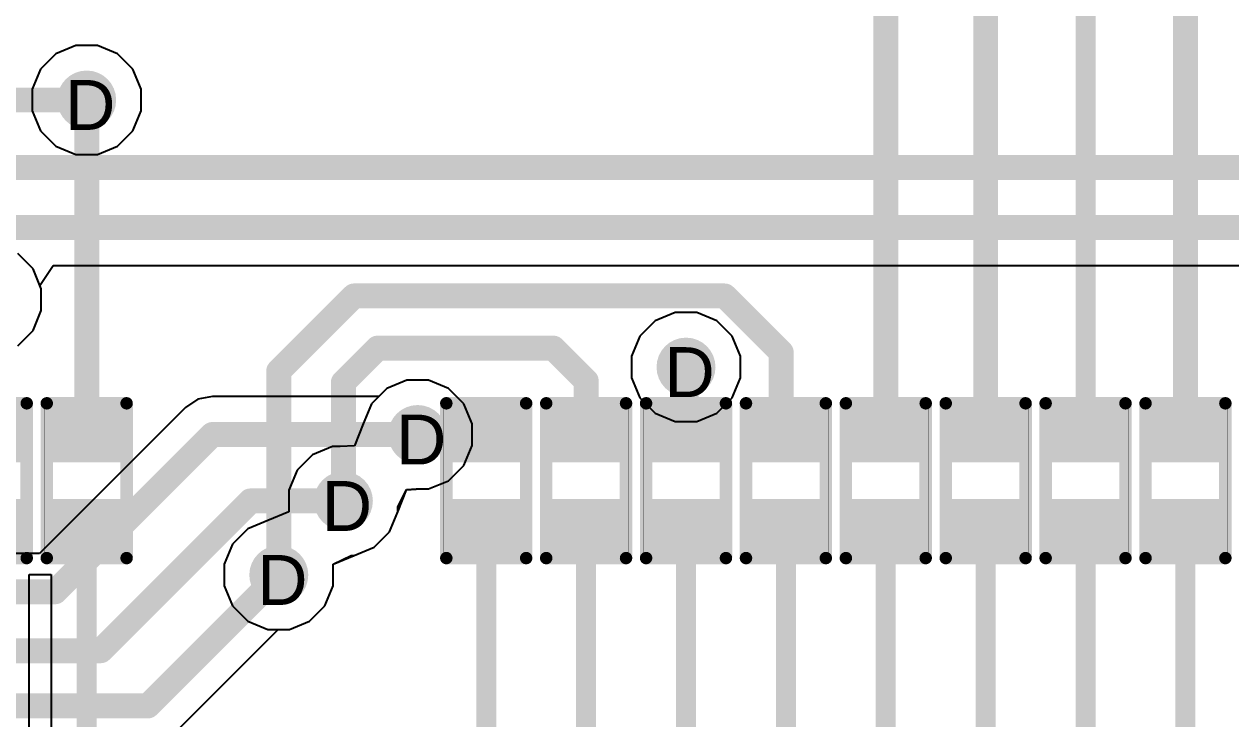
# Model space of a CAD drawing. Header units: inches. Extents: x -11 to 5428, y 0 to 5423.
# Drawn here: x 145.86 to 158.13, y 72.39 to 79.46 of the extents above; entities that cross this region are included whole.
import ezdxf

# ---------------------------------------------------------------- set-up
doc = ezdxf.new("R2010")
doc.units = ezdxf.units.IN
for name, color, linetype in [('Bottom Layer', 5, 'Continuous'), ('Drill Drawing', 1, 'Continuous'), ('GND', 16, 'Continuous'), ('PWR', 76, 'Continuous'), ('Top Layer', 1, 'Continuous'), ('Top Overlay', 2, 'Continuous'), ('Top Paste', 8, 'Continuous'), ('Top Solder', 216, 'Continuous'), ('Via Holes', 16, 'Continuous')]:
    doc.layers.add(name, color=color, linetype=linetype)
doc.styles.add('Arial', font='', dxfattribs={"height": 0.2})
doc.styles.get('Arial').set_extended_font_data('Arial')

# ---------------------------------------------------------------- blocks, each defined once
blk = doc.blocks.new('R___0402_421')
at = {"layer": 'Top Layer'}
for points in [[(-0.699, -0.318), (-0.699, 0.317), (-0.241, 0.317), (-0.241, -0.318)], [(0.241, -0.318), (0.241, 0.317), (0.699, 0.317), (0.699, -0.318)]]:
    blk.add_hatch(color=1, dxfattribs=at).paths.add_polyline_path(points)
at = {"layer": 'Top Paste'}
for points in [[(-0.699, -0.318), (-0.699, 0.317), (-0.241, 0.317), (-0.241, -0.318)], [(0.241, -0.318), (0.241, 0.317), (0.699, 0.317), (0.699, -0.318)]]:
    blk.add_hatch(color=8, dxfattribs=at).paths.add_polyline_path(points)
at = {"layer": 'Top Solder'}
for points in [[(-0.754, -0.373), (-0.754, 0.372), (-0.186, 0.372), (-0.186, -0.373)], [(0.186, -0.373), (0.186, 0.372), (0.754, 0.372), (0.754, -0.373)]]:
    blk.add_hatch(color=216, dxfattribs=at).paths.add_polyline_path(points)
at = {"layer": 'Top Overlay'}
for points in [[(-0.787, -0.406, 0.127, 0.127, 0), (-0.787, 0.406, 0.127, 0.127, 0)], [(0.787, 0.406, 0.127, 0.127, 0), (-0.787, 0.406, 0.127, 0.127, 0)], [(0.787, -0.406, 0.127, 0.127, 0), (0.787, 0.406, 0.127, 0.127, 0)], [(0.787, -0.406, 0.127, 0.127, 0), (-0.787, -0.406, 0.127, 0.127, 0)], [(0.813, -0.432, 0.00323, 0.00323, 0), (-0.813, -0.432, 0.00323, 0.00323, 0)]]:
    blk.add_lwpolyline(points, format="xyseb", dxfattribs=at)
for points in [[(-0.819, 0.406, 0.0635, 0.0635, 1), (-0.756, 0.406, 0.0635, 0.0635, 1)], [(-0.819, 0.406, 0.0635, 0.0635, 1), (-0.756, 0.406, 0.0635, 0.0635, 1)], [(0.756, 0.406, 0.0635, 0.0635, 1), (0.819, 0.406, 0.0635, 0.0635, 1)], [(0.756, 0.406, 0.0635, 0.0635, 1), (0.819, 0.406, 0.0635, 0.0635, 1)], [(-0.819, -0.406, 0.0635, 0.0635, 1), (-0.756, -0.406, 0.0635, 0.0635, 1)], [(-0.819, -0.406, 0.0635, 0.0635, 1), (-0.756, -0.406, 0.0635, 0.0635, 1)], [(0.756, -0.406, 0.0635, 0.0635, 1), (0.819, -0.406, 0.0635, 0.0635, 1)], [(0.756, -0.406, 0.0635, 0.0635, 1), (0.819, -0.406, 0.0635, 0.0635, 1)], [(-0.814, -0.432, 0.00161, 0.00161, 1), (-0.812, -0.432, 0.00161, 0.00161, 1)], [(0.812, -0.432, 0.00161, 0.00161, 1), (0.814, -0.432, 0.00161, 0.00161, 1)]]:
    blk.add_lwpolyline(points, format="xyseb", close=True, dxfattribs=at)
blk = doc.blocks.new('R___0402_461')
at = {"layer": 'Top Layer'}
for points in [[(-0.699, -0.318), (-0.699, 0.317), (-0.241, 0.317), (-0.241, -0.318)], [(0.241, -0.318), (0.241, 0.317), (0.699, 0.317), (0.699, -0.318)]]:
    blk.add_hatch(color=1, dxfattribs=at).paths.add_polyline_path(points)
at = {"layer": 'Top Paste'}
for points in [[(-0.699, -0.318), (-0.699, 0.317), (-0.241, 0.317), (-0.241, -0.318)], [(0.241, -0.318), (0.241, 0.317), (0.699, 0.317), (0.699, -0.318)]]:
    blk.add_hatch(color=8, dxfattribs=at).paths.add_polyline_path(points)
at = {"layer": 'Top Solder'}
for points in [[(-0.754, -0.373), (-0.754, 0.372), (-0.186, 0.372), (-0.186, -0.373)], [(0.186, -0.373), (0.186, 0.372), (0.754, 0.372), (0.754, -0.373)]]:
    blk.add_hatch(color=216, dxfattribs=at).paths.add_polyline_path(points)
at = {"layer": 'Top Overlay'}
for points in [[(-0.787, 0.406, 0.127, 0.127, 0), (0.787, 0.406, 0.127, 0.127, 0)], [(-0.787, 0.406, 0.127, 0.127, 0), (-0.787, -0.406, 0.127, 0.127, 0)], [(0.787, 0.406, 0.127, 0.127, 0), (0.787, -0.406, 0.127, 0.127, 0)], [(-0.787, -0.406, 0.127, 0.127, 0), (0.787, -0.406, 0.127, 0.127, 0)], [(-0.813, -0.432, 0.00323, 0.00323, 0), (0.813, -0.432, 0.00323, 0.00323, 0)]]:
    blk.add_lwpolyline(points, format="xyseb", dxfattribs=at)
for points in [[(-0.819, 0.406, 0.0635, 0.0635, 1), (-0.756, 0.406, 0.0635, 0.0635, 1)], [(-0.819, 0.406, 0.0635, 0.0635, 1), (-0.756, 0.406, 0.0635, 0.0635, 1)], [(0.756, 0.406, 0.0635, 0.0635, 1), (0.819, 0.406, 0.0635, 0.0635, 1)], [(0.756, 0.406, 0.0635, 0.0635, 1), (0.819, 0.406, 0.0635, 0.0635, 1)], [(-0.819, -0.406, 0.0635, 0.0635, 1), (-0.756, -0.406, 0.0635, 0.0635, 1)], [(-0.819, -0.406, 0.0635, 0.0635, 1), (-0.756, -0.406, 0.0635, 0.0635, 1)], [(0.756, -0.406, 0.0635, 0.0635, 1), (0.819, -0.406, 0.0635, 0.0635, 1)], [(0.756, -0.406, 0.0635, 0.0635, 1), (0.819, -0.406, 0.0635, 0.0635, 1)], [(-0.814, -0.432, 0.00161, 0.00161, 1), (-0.812, -0.432, 0.00161, 0.00161, 1)], [(0.812, -0.432, 0.00161, 0.00161, 1), (0.814, -0.432, 0.00161, 0.00161, 1)]]:
    blk.add_lwpolyline(points, format="xyseb", close=True, dxfattribs=at)
blk = doc.blocks.new('R___0402_463')
at = {"layer": 'Top Layer'}
for points in [[(-0.699, -0.318), (-0.699, 0.317), (-0.241, 0.317), (-0.241, -0.318)], [(0.241, -0.318), (0.241, 0.317), (0.699, 0.317), (0.699, -0.318)]]:
    blk.add_hatch(color=1, dxfattribs=at).paths.add_polyline_path(points)
at = {"layer": 'Top Paste'}
for points in [[(-0.699, -0.318), (-0.699, 0.317), (-0.241, 0.317), (-0.241, -0.318)], [(0.241, -0.318), (0.241, 0.317), (0.699, 0.317), (0.699, -0.318)]]:
    blk.add_hatch(color=8, dxfattribs=at).paths.add_polyline_path(points)
at = {"layer": 'Top Solder'}
for points in [[(-0.754, -0.373), (-0.754, 0.372), (-0.186, 0.372), (-0.186, -0.373)], [(0.186, -0.373), (0.186, 0.372), (0.754, 0.372), (0.754, -0.373)]]:
    blk.add_hatch(color=216, dxfattribs=at).paths.add_polyline_path(points)
at = {"layer": 'Top Overlay'}
for points in [[(-0.787, 0.406, 0.127, 0.127, 0), (0.787, 0.406, 0.127, 0.127, 0)], [(-0.787, 0.406, 0.127, 0.127, 0), (-0.787, -0.406, 0.127, 0.127, 0)], [(0.787, 0.406, 0.127, 0.127, 0), (0.787, -0.406, 0.127, 0.127, 0)], [(-0.787, -0.406, 0.127, 0.127, 0), (0.787, -0.406, 0.127, 0.127, 0)], [(-0.813, -0.432, 0.00323, 0.00323, 0), (0.813, -0.432, 0.00323, 0.00323, 0)]]:
    blk.add_lwpolyline(points, format="xyseb", dxfattribs=at)
for points in [[(-0.819, 0.406, 0.0635, 0.0635, 1), (-0.756, 0.406, 0.0635, 0.0635, 1)], [(-0.819, 0.406, 0.0635, 0.0635, 1), (-0.756, 0.406, 0.0635, 0.0635, 1)], [(0.756, 0.406, 0.0635, 0.0635, 1), (0.819, 0.406, 0.0635, 0.0635, 1)], [(0.756, 0.406, 0.0635, 0.0635, 1), (0.819, 0.406, 0.0635, 0.0635, 1)], [(-0.819, -0.406, 0.0635, 0.0635, 1), (-0.756, -0.406, 0.0635, 0.0635, 1)], [(-0.819, -0.406, 0.0635, 0.0635, 1), (-0.756, -0.406, 0.0635, 0.0635, 1)], [(0.756, -0.406, 0.0635, 0.0635, 1), (0.819, -0.406, 0.0635, 0.0635, 1)], [(0.756, -0.406, 0.0635, 0.0635, 1), (0.819, -0.406, 0.0635, 0.0635, 1)], [(-0.814, -0.432, 0.00161, 0.00161, 1), (-0.812, -0.432, 0.00161, 0.00161, 1)], [(0.812, -0.432, 0.00161, 0.00161, 1), (0.814, -0.432, 0.00161, 0.00161, 1)]]:
    blk.add_lwpolyline(points, format="xyseb", close=True, dxfattribs=at)
blk = doc.blocks.new('R___0402_464')
at = {"layer": 'Top Layer'}
for points in [[(-0.699, -0.318), (-0.699, 0.318), (-0.241, 0.318), (-0.241, -0.318)], [(0.241, -0.318), (0.241, 0.318), (0.699, 0.318), (0.699, -0.318)]]:
    blk.add_hatch(color=1, dxfattribs=at).paths.add_polyline_path(points)
at = {"layer": 'Top Paste'}
for points in [[(-0.699, -0.318), (-0.699, 0.318), (-0.241, 0.318), (-0.241, -0.318)], [(0.241, -0.318), (0.241, 0.318), (0.699, 0.318), (0.699, -0.318)]]:
    blk.add_hatch(color=8, dxfattribs=at).paths.add_polyline_path(points)
at = {"layer": 'Top Solder'}
for points in [[(-0.754, -0.373), (-0.754, 0.373), (-0.186, 0.373), (-0.186, -0.373)], [(0.186, -0.373), (0.186, 0.373), (0.754, 0.373), (0.754, -0.373)]]:
    blk.add_hatch(color=216, dxfattribs=at).paths.add_polyline_path(points)
at = {"layer": 'Top Overlay'}
for points in [[(-0.787, 0.406, 0.127, 0.127, 0), (0.787, 0.406, 0.127, 0.127, 0)], [(-0.787, 0.406, 0.127, 0.127, 0), (-0.787, -0.406, 0.127, 0.127, 0)], [(0.787, 0.406, 0.127, 0.127, 0), (0.787, -0.406, 0.127, 0.127, 0)], [(-0.787, -0.406, 0.127, 0.127, 0), (0.787, -0.406, 0.127, 0.127, 0)], [(-0.813, -0.432, 0.00323, 0.00323, 0), (0.813, -0.432, 0.00323, 0.00323, 0)]]:
    blk.add_lwpolyline(points, format="xyseb", dxfattribs=at)
for points in [[(-0.819, 0.406, 0.0635, 0.0635, 1), (-0.756, 0.406, 0.0635, 0.0635, 1)], [(-0.819, 0.406, 0.0635, 0.0635, 1), (-0.756, 0.406, 0.0635, 0.0635, 1)], [(0.756, 0.406, 0.0635, 0.0635, 1), (0.819, 0.406, 0.0635, 0.0635, 1)], [(0.756, 0.406, 0.0635, 0.0635, 1), (0.819, 0.406, 0.0635, 0.0635, 1)], [(-0.819, -0.406, 0.0635, 0.0635, 1), (-0.756, -0.406, 0.0635, 0.0635, 1)], [(-0.819, -0.406, 0.0635, 0.0635, 1), (-0.756, -0.406, 0.0635, 0.0635, 1)], [(0.756, -0.406, 0.0635, 0.0635, 1), (0.819, -0.406, 0.0635, 0.0635, 1)], [(0.756, -0.406, 0.0635, 0.0635, 1), (0.819, -0.406, 0.0635, 0.0635, 1)], [(-0.814, -0.432, 0.00161, 0.00161, 1), (-0.812, -0.432, 0.00161, 0.00161, 1)], [(0.812, -0.432, 0.00161, 0.00161, 1), (0.814, -0.432, 0.00161, 0.00161, 1)]]:
    blk.add_lwpolyline(points, format="xyseb", close=True, dxfattribs=at)
blk = doc.blocks.new('R___0402_465')
at = {"layer": 'Top Layer'}
for points in [[(-0.699, -0.317), (-0.699, 0.318), (-0.241, 0.318), (-0.241, -0.317)], [(0.241, -0.317), (0.241, 0.318), (0.699, 0.318), (0.699, -0.317)]]:
    blk.add_hatch(color=1, dxfattribs=at).paths.add_polyline_path(points)
at = {"layer": 'Top Paste'}
for points in [[(-0.699, -0.317), (-0.699, 0.318), (-0.241, 0.318), (-0.241, -0.317)], [(0.241, -0.317), (0.241, 0.318), (0.699, 0.318), (0.699, -0.317)]]:
    blk.add_hatch(color=8, dxfattribs=at).paths.add_polyline_path(points)
at = {"layer": 'Top Solder'}
for points in [[(-0.754, -0.372), (-0.754, 0.373), (-0.186, 0.373), (-0.186, -0.372)], [(0.186, -0.372), (0.186, 0.373), (0.754, 0.373), (0.754, -0.372)]]:
    blk.add_hatch(color=216, dxfattribs=at).paths.add_polyline_path(points)
at = {"layer": 'Top Overlay'}
for points in [[(-0.787, 0.406, 0.127, 0.127, 0), (0.787, 0.406, 0.127, 0.127, 0)], [(-0.787, 0.406, 0.127, 0.127, 0), (-0.787, -0.406, 0.127, 0.127, 0)], [(0.787, 0.406, 0.127, 0.127, 0), (0.787, -0.406, 0.127, 0.127, 0)], [(-0.787, -0.406, 0.127, 0.127, 0), (0.787, -0.406, 0.127, 0.127, 0)], [(-0.813, -0.432, 0.00323, 0.00323, 0), (0.813, -0.432, 0.00323, 0.00323, 0)]]:
    blk.add_lwpolyline(points, format="xyseb", dxfattribs=at)
for points in [[(-0.819, 0.406, 0.0635, 0.0635, 1), (-0.756, 0.406, 0.0635, 0.0635, 1)], [(-0.819, 0.406, 0.0635, 0.0635, 1), (-0.756, 0.406, 0.0635, 0.0635, 1)], [(0.756, 0.406, 0.0635, 0.0635, 1), (0.819, 0.406, 0.0635, 0.0635, 1)], [(0.756, 0.406, 0.0635, 0.0635, 1), (0.819, 0.406, 0.0635, 0.0635, 1)], [(-0.819, -0.406, 0.0635, 0.0635, 1), (-0.756, -0.406, 0.0635, 0.0635, 1)], [(-0.819, -0.406, 0.0635, 0.0635, 1), (-0.756, -0.406, 0.0635, 0.0635, 1)], [(0.756, -0.406, 0.0635, 0.0635, 1), (0.819, -0.406, 0.0635, 0.0635, 1)], [(0.756, -0.406, 0.0635, 0.0635, 1), (0.819, -0.406, 0.0635, 0.0635, 1)], [(-0.814, -0.432, 0.00161, 0.00161, 1), (-0.812, -0.432, 0.00161, 0.00161, 1)], [(0.812, -0.432, 0.00161, 0.00161, 1), (0.814, -0.432, 0.00161, 0.00161, 1)]]:
    blk.add_lwpolyline(points, format="xyseb", close=True, dxfattribs=at)
blk = doc.blocks.new('R___0402_468')
at = {"layer": 'Top Layer'}
for points in [[(-0.699, -0.317), (-0.699, 0.318), (-0.241, 0.318), (-0.241, -0.317)], [(0.241, -0.317), (0.241, 0.318), (0.699, 0.318), (0.699, -0.317)]]:
    blk.add_hatch(color=1, dxfattribs=at).paths.add_polyline_path(points)
at = {"layer": 'Top Paste'}
for points in [[(-0.699, -0.317), (-0.699, 0.318), (-0.241, 0.318), (-0.241, -0.317)], [(0.241, -0.317), (0.241, 0.318), (0.699, 0.318), (0.699, -0.317)]]:
    blk.add_hatch(color=8, dxfattribs=at).paths.add_polyline_path(points)
at = {"layer": 'Top Solder'}
for points in [[(-0.754, -0.372), (-0.754, 0.373), (-0.186, 0.373), (-0.186, -0.372)], [(0.186, -0.372), (0.186, 0.373), (0.754, 0.373), (0.754, -0.372)]]:
    blk.add_hatch(color=216, dxfattribs=at).paths.add_polyline_path(points)
at = {"layer": 'Top Overlay'}
for points in [[(-0.787, 0.406, 0.127, 0.127, 0), (0.787, 0.406, 0.127, 0.127, 0)], [(-0.787, 0.406, 0.127, 0.127, 0), (-0.787, -0.406, 0.127, 0.127, 0)], [(0.787, 0.406, 0.127, 0.127, 0), (0.787, -0.406, 0.127, 0.127, 0)], [(-0.787, -0.406, 0.127, 0.127, 0), (0.787, -0.406, 0.127, 0.127, 0)], [(-0.813, -0.432, 0.00323, 0.00323, 0), (0.813, -0.432, 0.00323, 0.00323, 0)]]:
    blk.add_lwpolyline(points, format="xyseb", dxfattribs=at)
for points in [[(-0.819, 0.406, 0.0635, 0.0635, 1), (-0.756, 0.406, 0.0635, 0.0635, 1)], [(-0.819, 0.406, 0.0635, 0.0635, 1), (-0.756, 0.406, 0.0635, 0.0635, 1)], [(0.756, 0.406, 0.0635, 0.0635, 1), (0.819, 0.406, 0.0635, 0.0635, 1)], [(0.756, 0.406, 0.0635, 0.0635, 1), (0.819, 0.406, 0.0635, 0.0635, 1)], [(-0.819, -0.406, 0.0635, 0.0635, 1), (-0.756, -0.406, 0.0635, 0.0635, 1)], [(-0.819, -0.406, 0.0635, 0.0635, 1), (-0.756, -0.406, 0.0635, 0.0635, 1)], [(0.756, -0.406, 0.0635, 0.0635, 1), (0.819, -0.406, 0.0635, 0.0635, 1)], [(0.756, -0.406, 0.0635, 0.0635, 1), (0.819, -0.406, 0.0635, 0.0635, 1)], [(-0.814, -0.432, 0.00161, 0.00161, 1), (-0.812, -0.432, 0.00161, 0.00161, 1)], [(0.812, -0.432, 0.00161, 0.00161, 1), (0.814, -0.432, 0.00161, 0.00161, 1)]]:
    blk.add_lwpolyline(points, format="xyseb", close=True, dxfattribs=at)
blk = doc.blocks.new('R___0402_470')
at = {"layer": 'Top Layer'}
for points in [[(-0.699, -0.317), (-0.699, 0.318), (-0.241, 0.318), (-0.241, -0.317)], [(0.241, -0.317), (0.241, 0.318), (0.699, 0.318), (0.699, -0.317)]]:
    blk.add_hatch(color=1, dxfattribs=at).paths.add_polyline_path(points)
at = {"layer": 'Top Paste'}
for points in [[(-0.699, -0.317), (-0.699, 0.318), (-0.241, 0.318), (-0.241, -0.317)], [(0.241, -0.317), (0.241, 0.318), (0.699, 0.318), (0.699, -0.317)]]:
    blk.add_hatch(color=8, dxfattribs=at).paths.add_polyline_path(points)
at = {"layer": 'Top Solder'}
for points in [[(-0.754, -0.372), (-0.754, 0.373), (-0.186, 0.373), (-0.186, -0.372)], [(0.186, -0.372), (0.186, 0.373), (0.754, 0.373), (0.754, -0.372)]]:
    blk.add_hatch(color=216, dxfattribs=at).paths.add_polyline_path(points)
at = {"layer": 'Top Overlay'}
for points in [[(-0.787, 0.406, 0.127, 0.127, 0), (0.787, 0.406, 0.127, 0.127, 0)], [(-0.787, 0.406, 0.127, 0.127, 0), (-0.787, -0.406, 0.127, 0.127, 0)], [(0.787, 0.406, 0.127, 0.127, 0), (0.787, -0.406, 0.127, 0.127, 0)], [(-0.787, -0.406, 0.127, 0.127, 0), (0.787, -0.406, 0.127, 0.127, 0)], [(-0.813, -0.432, 0.00323, 0.00323, 0), (0.813, -0.432, 0.00323, 0.00323, 0)]]:
    blk.add_lwpolyline(points, format="xyseb", dxfattribs=at)
for points in [[(-0.819, 0.406, 0.0635, 0.0635, 1), (-0.756, 0.406, 0.0635, 0.0635, 1)], [(-0.819, 0.406, 0.0635, 0.0635, 1), (-0.756, 0.406, 0.0635, 0.0635, 1)], [(0.756, 0.406, 0.0635, 0.0635, 1), (0.819, 0.406, 0.0635, 0.0635, 1)], [(0.756, 0.406, 0.0635, 0.0635, 1), (0.819, 0.406, 0.0635, 0.0635, 1)], [(-0.819, -0.406, 0.0635, 0.0635, 1), (-0.756, -0.406, 0.0635, 0.0635, 1)], [(-0.819, -0.406, 0.0635, 0.0635, 1), (-0.756, -0.406, 0.0635, 0.0635, 1)], [(0.756, -0.406, 0.0635, 0.0635, 1), (0.819, -0.406, 0.0635, 0.0635, 1)], [(0.756, -0.406, 0.0635, 0.0635, 1), (0.819, -0.406, 0.0635, 0.0635, 1)], [(-0.814, -0.432, 0.00161, 0.00161, 1), (-0.812, -0.432, 0.00161, 0.00161, 1)], [(0.812, -0.432, 0.00161, 0.00161, 1), (0.814, -0.432, 0.00161, 0.00161, 1)]]:
    blk.add_lwpolyline(points, format="xyseb", close=True, dxfattribs=at)
blk = doc.blocks.new('R___0402_503')
at = {"layer": 'Top Layer'}
for points in [[(-0.699, -0.318), (-0.699, 0.317), (-0.241, 0.317), (-0.241, -0.318)], [(0.241, -0.318), (0.241, 0.317), (0.699, 0.317), (0.699, -0.318)]]:
    blk.add_hatch(color=1, dxfattribs=at).paths.add_polyline_path(points)
at = {"layer": 'Top Paste'}
for points in [[(-0.699, -0.318), (-0.699, 0.317), (-0.241, 0.317), (-0.241, -0.318)], [(0.241, -0.318), (0.241, 0.317), (0.699, 0.317), (0.699, -0.318)]]:
    blk.add_hatch(color=8, dxfattribs=at).paths.add_polyline_path(points)
at = {"layer": 'Top Solder'}
for points in [[(-0.754, -0.373), (-0.754, 0.372), (-0.186, 0.372), (-0.186, -0.373)], [(0.186, -0.373), (0.186, 0.372), (0.754, 0.372), (0.754, -0.373)]]:
    blk.add_hatch(color=216, dxfattribs=at).paths.add_polyline_path(points)
at = {"layer": 'Top Overlay'}
for points in [[(0.787, 0.406, 0.127, 0.127, 0), (-0.787, 0.406, 0.127, 0.127, 0)], [(-0.787, -0.406, 0.127, 0.127, 0), (-0.787, 0.406, 0.127, 0.127, 0)], [(0.787, -0.406, 0.127, 0.127, 0), (0.787, 0.406, 0.127, 0.127, 0)], [(0.787, -0.406, 0.127, 0.127, 0), (-0.787, -0.406, 0.127, 0.127, 0)], [(0.813, -0.432, 0.00323, 0.00323, 0), (-0.813, -0.432, 0.00323, 0.00323, 0)]]:
    blk.add_lwpolyline(points, format="xyseb", dxfattribs=at)
for points in [[(-0.819, 0.406, 0.0635, 0.0635, 1), (-0.756, 0.406, 0.0635, 0.0635, 1)], [(-0.819, 0.406, 0.0635, 0.0635, 1), (-0.756, 0.406, 0.0635, 0.0635, 1)], [(0.756, 0.406, 0.0635, 0.0635, 1), (0.819, 0.406, 0.0635, 0.0635, 1)], [(0.756, 0.406, 0.0635, 0.0635, 1), (0.819, 0.406, 0.0635, 0.0635, 1)], [(-0.819, -0.406, 0.0635, 0.0635, 1), (-0.756, -0.406, 0.0635, 0.0635, 1)], [(-0.819, -0.406, 0.0635, 0.0635, 1), (-0.756, -0.406, 0.0635, 0.0635, 1)], [(0.756, -0.406, 0.0635, 0.0635, 1), (0.819, -0.406, 0.0635, 0.0635, 1)], [(0.756, -0.406, 0.0635, 0.0635, 1), (0.819, -0.406, 0.0635, 0.0635, 1)], [(-0.814, -0.432, 0.00161, 0.00161, 1), (-0.812, -0.432, 0.00161, 0.00161, 1)], [(0.812, -0.432, 0.00161, 0.00161, 1), (0.814, -0.432, 0.00161, 0.00161, 1)]]:
    blk.add_lwpolyline(points, format="xyseb", close=True, dxfattribs=at)
blk = doc.blocks.new('R___0402_509')
at = {"layer": 'Top Layer'}
for points in [[(-0.699, -0.318), (-0.699, 0.317), (-0.241, 0.317), (-0.241, -0.318)], [(0.241, -0.318), (0.241, 0.317), (0.699, 0.317), (0.699, -0.318)]]:
    blk.add_hatch(color=1, dxfattribs=at).paths.add_polyline_path(points)
at = {"layer": 'Top Paste'}
for points in [[(-0.699, -0.318), (-0.699, 0.317), (-0.241, 0.317), (-0.241, -0.318)], [(0.241, -0.318), (0.241, 0.317), (0.699, 0.317), (0.699, -0.318)]]:
    blk.add_hatch(color=8, dxfattribs=at).paths.add_polyline_path(points)
at = {"layer": 'Top Solder'}
for points in [[(-0.754, -0.373), (-0.754, 0.372), (-0.186, 0.372), (-0.186, -0.373)], [(0.186, -0.373), (0.186, 0.372), (0.754, 0.372), (0.754, -0.373)]]:
    blk.add_hatch(color=216, dxfattribs=at).paths.add_polyline_path(points)
at = {"layer": 'Top Overlay'}
for points in [[(0.787, 0.406, 0.127, 0.127, 0), (-0.787, 0.406, 0.127, 0.127, 0)], [(-0.787, -0.406, 0.127, 0.127, 0), (-0.787, 0.406, 0.127, 0.127, 0)], [(0.787, -0.406, 0.127, 0.127, 0), (0.787, 0.406, 0.127, 0.127, 0)], [(0.787, -0.406, 0.127, 0.127, 0), (-0.787, -0.406, 0.127, 0.127, 0)], [(0.813, -0.432, 0.00323, 0.00323, 0), (-0.813, -0.432, 0.00323, 0.00323, 0)]]:
    blk.add_lwpolyline(points, format="xyseb", dxfattribs=at)
for points in [[(-0.819, 0.406, 0.0635, 0.0635, 1), (-0.756, 0.406, 0.0635, 0.0635, 1)], [(-0.819, 0.406, 0.0635, 0.0635, 1), (-0.756, 0.406, 0.0635, 0.0635, 1)], [(0.756, 0.406, 0.0635, 0.0635, 1), (0.819, 0.406, 0.0635, 0.0635, 1)], [(0.756, 0.406, 0.0635, 0.0635, 1), (0.819, 0.406, 0.0635, 0.0635, 1)], [(-0.819, -0.406, 0.0635, 0.0635, 1), (-0.756, -0.406, 0.0635, 0.0635, 1)], [(-0.819, -0.406, 0.0635, 0.0635, 1), (-0.756, -0.406, 0.0635, 0.0635, 1)], [(0.756, -0.406, 0.0635, 0.0635, 1), (0.819, -0.406, 0.0635, 0.0635, 1)], [(0.756, -0.406, 0.0635, 0.0635, 1), (0.819, -0.406, 0.0635, 0.0635, 1)], [(-0.814, -0.432, 0.00161, 0.00161, 1), (-0.812, -0.432, 0.00161, 0.00161, 1)], [(0.812, -0.432, 0.00161, 0.00161, 1), (0.814, -0.432, 0.00161, 0.00161, 1)]]:
    blk.add_lwpolyline(points, format="xyseb", close=True, dxfattribs=at)
blk = doc.blocks.new('R___0402_511')
at = {"layer": 'Top Layer'}
for points in [[(-0.699, -0.317), (-0.699, 0.318), (-0.241, 0.318), (-0.241, -0.317)], [(0.241, -0.317), (0.241, 0.318), (0.699, 0.318), (0.699, -0.317)]]:
    blk.add_hatch(color=1, dxfattribs=at).paths.add_polyline_path(points)
at = {"layer": 'Top Paste'}
for points in [[(-0.699, -0.317), (-0.699, 0.318), (-0.241, 0.318), (-0.241, -0.317)], [(0.241, -0.317), (0.241, 0.318), (0.699, 0.318), (0.699, -0.317)]]:
    blk.add_hatch(color=8, dxfattribs=at).paths.add_polyline_path(points)
at = {"layer": 'Top Solder'}
for points in [[(-0.754, -0.372), (-0.754, 0.373), (-0.186, 0.373), (-0.186, -0.372)], [(0.186, -0.372), (0.186, 0.373), (0.754, 0.373), (0.754, -0.372)]]:
    blk.add_hatch(color=216, dxfattribs=at).paths.add_polyline_path(points)
at = {"layer": 'Top Overlay'}
for points in [[(0.787, 0.406, 0.127, 0.127, 0), (-0.787, 0.406, 0.127, 0.127, 0)], [(-0.787, -0.406, 0.127, 0.127, 0), (-0.787, 0.406, 0.127, 0.127, 0)], [(0.787, -0.406, 0.127, 0.127, 0), (0.787, 0.406, 0.127, 0.127, 0)], [(0.787, -0.406, 0.127, 0.127, 0), (-0.787, -0.406, 0.127, 0.127, 0)], [(0.813, -0.432, 0.00323, 0.00323, 0), (-0.813, -0.432, 0.00323, 0.00323, 0)]]:
    blk.add_lwpolyline(points, format="xyseb", dxfattribs=at)
for points in [[(-0.819, 0.406, 0.0635, 0.0635, 1), (-0.756, 0.406, 0.0635, 0.0635, 1)], [(-0.819, 0.406, 0.0635, 0.0635, 1), (-0.756, 0.406, 0.0635, 0.0635, 1)], [(0.756, 0.406, 0.0635, 0.0635, 1), (0.819, 0.406, 0.0635, 0.0635, 1)], [(0.756, 0.406, 0.0635, 0.0635, 1), (0.819, 0.406, 0.0635, 0.0635, 1)], [(-0.819, -0.406, 0.0635, 0.0635, 1), (-0.756, -0.406, 0.0635, 0.0635, 1)], [(-0.819, -0.406, 0.0635, 0.0635, 1), (-0.756, -0.406, 0.0635, 0.0635, 1)], [(0.756, -0.406, 0.0635, 0.0635, 1), (0.819, -0.406, 0.0635, 0.0635, 1)], [(0.756, -0.406, 0.0635, 0.0635, 1), (0.819, -0.406, 0.0635, 0.0635, 1)], [(-0.814, -0.432, 0.00161, 0.00161, 1), (-0.812, -0.432, 0.00161, 0.00161, 1)], [(0.812, -0.432, 0.00161, 0.00161, 1), (0.814, -0.432, 0.00161, 0.00161, 1)]]:
    blk.add_lwpolyline(points, format="xyseb", close=True, dxfattribs=at)

msp = doc.modelspace()

# ---------------------------------------------------------------- hatches: boundary and pattern name
at = {"layer": 'Bottom Layer'}
h = msp.add_hatch(color=5, dxfattribs=at)
edge = h.paths.add_edge_path()
edge.add_arc((146.494, 78.69), 0.3, 0, 360)
h = msp.add_hatch(color=5, dxfattribs=at)
edge = h.paths.add_edge_path()
edge.add_arc((152.59, 75.972), 0.3, 0, 360)
h = msp.add_hatch(color=5, dxfattribs=at)
edge = h.paths.add_edge_path()
edge.add_arc((149.86, 75.286), 0.3, 0, 360)
h = msp.add_hatch(color=5, dxfattribs=at)
edge = h.paths.add_edge_path()
edge.add_arc((149.105, 74.61), 0.3, 0, 360)
h = msp.add_hatch(color=5, dxfattribs=at)
edge = h.paths.add_edge_path()
edge.add_arc((148.448, 73.857), 0.3, 0, 360)
at = {"layer": 'GND'}
h = msp.add_hatch(color=16, dxfattribs=at)
edge = h.paths.add_edge_path()
edge.add_arc((146.494, 78.69), 0.3, 0, 360)
h = msp.add_hatch(color=16, dxfattribs=at)
edge = h.paths.add_edge_path()
edge.add_arc((152.59, 75.972), 0.3, 0, 360)
h = msp.add_hatch(color=16, dxfattribs=at)
edge = h.paths.add_edge_path()
edge.add_arc((149.86, 75.286), 0.3, 0, 360)
h = msp.add_hatch(color=16, dxfattribs=at)
edge = h.paths.add_edge_path()
edge.add_arc((149.105, 74.61), 0.3, 0, 360)
h = msp.add_hatch(color=16, dxfattribs=at)
edge = h.paths.add_edge_path()
edge.add_arc((148.448, 73.857), 0.3, 0, 360)
at = {"layer": 'PWR'}
h = msp.add_hatch(color=76, dxfattribs=at)
edge = h.paths.add_edge_path()
edge.add_arc((146.494, 78.69), 0.3, 0, 360)
h = msp.add_hatch(color=76, dxfattribs=at)
edge = h.paths.add_edge_path()
edge.add_arc((152.59, 75.972), 0.3, 0, 360)
h = msp.add_hatch(color=76, dxfattribs=at)
edge = h.paths.add_edge_path()
edge.add_arc((149.86, 75.286), 0.3, 0, 360)
h = msp.add_hatch(color=76, dxfattribs=at)
edge = h.paths.add_edge_path()
edge.add_arc((149.105, 74.61), 0.3, 0, 360)
h = msp.add_hatch(color=76, dxfattribs=at)
edge = h.paths.add_edge_path()
edge.add_arc((148.448, 73.857), 0.3, 0, 360)
at = {"layer": 'Top Layer'}
h = msp.add_hatch(color=1, dxfattribs=at)
edge = h.paths.add_edge_path()
edge.add_arc((146.494, 78.69), 0.3, 0, 360)
h = msp.add_hatch(color=1, dxfattribs=at)
edge = h.paths.add_edge_path()
edge.add_arc((152.59, 75.972), 0.3, 0, 360)
h = msp.add_hatch(color=1, dxfattribs=at)
edge = h.paths.add_edge_path()
edge.add_arc((149.86, 75.286), 0.3, 0, 360)
h = msp.add_hatch(color=1, dxfattribs=at)
edge = h.paths.add_edge_path()
edge.add_arc((149.105, 74.61), 0.3, 0, 360)
h = msp.add_hatch(color=1, dxfattribs=at)
edge = h.paths.add_edge_path()
edge.add_arc((148.448, 73.857), 0.3, 0, 360)
at = {"layer": 'Via Holes'}
h = msp.add_hatch(color=7, dxfattribs=at)
edge = h.paths.add_edge_path()
edge.add_arc((146.494, 78.69), 0.15, 0, 360)
h = msp.add_hatch(color=7, dxfattribs=at)
edge = h.paths.add_edge_path()
edge.add_arc((152.59, 75.972), 0.15, 0, 360)
h = msp.add_hatch(color=7, dxfattribs=at)
edge = h.paths.add_edge_path()
edge.add_arc((149.86, 75.286), 0.15, 0, 360)
h = msp.add_hatch(color=7, dxfattribs=at)
edge = h.paths.add_edge_path()
edge.add_arc((149.105, 74.61), 0.15, 0, 360)
h = msp.add_hatch(color=7, dxfattribs=at)
edge = h.paths.add_edge_path()
edge.add_arc((148.448, 73.857), 0.15, 0, 360)

# ---------------------------------------------------------------- linework, layer by layer
at = {"layer": 'Bottom Layer'}
for p, q in [((146.018, 76.803), (146.154, 77.006)), ((146.154, 77.006), (161.893, 77.006)), ((146.032, 76.769), (146.018, 76.803)), ((146.032, 76.548), (146.032, 76.769)), ((145.948, 76.345), (146.032, 76.548)), ((152.48, 76.526), (152.277, 76.442)), ((152.701, 76.526), (152.48, 76.526)), ((152.904, 76.442), (152.701, 76.526)), ((152.277, 76.442), (152.121, 76.286)), ((153.06, 76.286), (152.904, 76.442)), ((145.792, 76.189), (145.948, 76.345)), ((152.121, 76.286), (152.036, 76.082)), ((153.144, 76.082), (153.06, 76.286)), ((152.036, 76.082), (152.036, 75.862)), ((153.144, 75.862), (153.144, 76.082)), ((152.036, 75.862), (152.121, 75.658)), ((153.06, 75.658), (153.144, 75.862)), ((149.546, 75.755), (149.465, 75.674)), ((149.75, 75.84), (149.546, 75.755)), ((149.97, 75.84), (149.75, 75.84)), ((150.174, 75.755), (149.97, 75.84)), ((150.33, 75.599), (150.174, 75.755)), ((147.624, 75.645), (147.498, 75.56)), ((147.773, 75.674), (147.624, 75.645)), ((149.465, 75.674), (147.773, 75.674)), ((152.121, 75.658), (152.277, 75.502)), ((152.904, 75.502), (153.06, 75.658)), ((147.498, 75.56), (146.013, 74.075)), ((150.414, 75.396), (150.33, 75.599)), ((152.277, 75.502), (152.48, 75.418)), ((152.701, 75.418), (152.904, 75.502)), ((150.414, 75.175), (150.414, 75.396)), ((152.48, 75.418), (152.701, 75.418)), ((150.33, 74.972), (150.414, 75.175)), ((150.174, 74.816), (150.33, 74.972)), ((149.97, 74.732), (150.174, 74.816)), ((149.659, 74.549), (149.747, 74.725)), ((149.747, 74.725), (149.846, 74.732)), ((149.846, 74.732), (149.97, 74.732)), ((149.659, 74.499), (149.659, 74.549)), ((149.574, 74.296), (149.659, 74.499)), ((149.418, 74.14), (149.574, 74.296)), ((149.215, 74.056), (149.418, 74.14)), ((146.013, 74.075), (143.71, 74.075)), ((149.002, 73.967), (149.185, 74.056)), ((149.185, 74.056), (149.215, 74.056)), ((149.002, 73.746), (149.002, 73.967)), ((148.917, 73.543), (149.002, 73.746)), ((148.761, 73.387), (148.917, 73.543)), ((147.39, 72.25), (148.443, 73.303)), ((148.443, 73.303), (148.558, 73.303)), ((148.558, 73.303), (148.761, 73.387))]:
    msp.add_line(p, q, dxfattribs=at)
for points in [[(144.301, 78.69, 0.254, 0.254, 0), (146.494, 78.69, 0.254, 0.254, 0)], [(144.637, 78.003, 0.254, 0.254, 0), (164.172, 78.003, 0.254, 0.254, 0)], [(145.198, 77.394, 0.254, 0.254, 0), (164.16, 77.394, 0.254, 0.254, 0)], [(146.174, 73.686, 0.254, 0.254, 0), (147.773, 75.286, 0.254, 0.254, 0)], [(147.773, 75.286, 0.254, 0.254, 0), (149.86, 75.286, 0.254, 0.254, 0)], [(146.636, 73.086, 0.254, 0.254, 0), (148.16, 74.61, 0.254, 0.254, 0)], [(148.16, 74.61, 0.254, 0.254, 0), (149.105, 74.61, 0.254, 0.254, 0)], [(147.115, 72.524, 0.254, 0.254, 0), (148.448, 73.857, 0.254, 0.254, 0)], [(119.557, 73.686, 0.254, 0.254, 0), (146.174, 73.686, 0.254, 0.254, 0)], [(119.806, 73.086, 0.254, 0.254, 0), (146.636, 73.086, 0.254, 0.254, 0)], [(120.038, 72.524, 0.254, 0.254, 0), (147.115, 72.524, 0.254, 0.254, 0)]]:
    msp.add_lwpolyline(points, format="xyseb", dxfattribs=at)
for points in [[(146.431, 78.69, 0.127, 0.127, 1), (146.558, 78.69, 0.127, 0.127, 1)], [(147.709, 75.286, 0.127, 0.127, 1), (147.836, 75.286, 0.127, 0.127, 1)], [(147.709, 75.286, 0.127, 0.127, 1), (147.836, 75.286, 0.127, 0.127, 1)], [(149.797, 75.286, 0.127, 0.127, 1), (149.924, 75.286, 0.127, 0.127, 1)], [(148.096, 74.61, 0.127, 0.127, 1), (148.223, 74.61, 0.127, 0.127, 1)], [(148.096, 74.61, 0.127, 0.127, 1), (148.223, 74.61, 0.127, 0.127, 1)], [(149.041, 74.61, 0.127, 0.127, 1), (149.168, 74.61, 0.127, 0.127, 1)], [(148.384, 73.857, 0.127, 0.127, 1), (148.511, 73.857, 0.127, 0.127, 1)], [(146.11, 73.686, 0.127, 0.127, 1), (146.237, 73.686, 0.127, 0.127, 1)], [(146.11, 73.686, 0.127, 0.127, 1), (146.237, 73.686, 0.127, 0.127, 1)], [(146.573, 73.086, 0.127, 0.127, 1), (146.7, 73.086, 0.127, 0.127, 1)], [(146.573, 73.086, 0.127, 0.127, 1), (146.7, 73.086, 0.127, 0.127, 1)], [(147.052, 72.524, 0.127, 0.127, 1), (147.179, 72.524, 0.127, 0.127, 1)], [(147.052, 72.524, 0.127, 0.127, 1), (147.179, 72.524, 0.127, 0.127, 1)]]:
    msp.add_lwpolyline(points, format="xyseb", close=True, dxfattribs=at)
at = {"layer": 'GND'}
for p, q in [((146.384, 79.244), (146.181, 79.16)), ((146.605, 79.244), (146.384, 79.244)), ((146.808, 79.16), (146.605, 79.244)), ((146.181, 79.16), (146.025, 79.004)), ((146.964, 79.004), (146.808, 79.16)), ((146.025, 79.004), (145.94, 78.801)), ((147.048, 78.801), (146.964, 79.004)), ((145.94, 78.801), (145.94, 78.58)), ((147.048, 78.58), (147.048, 78.801)), ((145.94, 78.58), (146.025, 78.377)), ((146.964, 78.377), (147.048, 78.58)), ((146.025, 78.377), (146.181, 78.221)), ((146.808, 78.221), (146.964, 78.377)), ((146.181, 78.221), (146.384, 78.136)), ((146.605, 78.136), (146.808, 78.221)), ((146.384, 78.136), (146.605, 78.136)), ((145.948, 76.972), (145.792, 77.128)), ((146.032, 76.769), (145.948, 76.972)), ((146.032, 76.548), (146.032, 76.769)), ((145.948, 76.345), (146.032, 76.548)), ((152.48, 76.526), (152.277, 76.442)), ((152.701, 76.526), (152.48, 76.526)), ((152.904, 76.442), (152.701, 76.526)), ((152.277, 76.442), (152.121, 76.286)), ((153.06, 76.286), (152.904, 76.442)), ((145.792, 76.189), (145.948, 76.345)), ((152.121, 76.286), (152.036, 76.082)), ((153.144, 76.082), (153.06, 76.286)), ((152.036, 76.082), (152.036, 75.862)), ((153.144, 75.862), (153.144, 76.082)), ((152.036, 75.862), (152.121, 75.658)), ((153.06, 75.658), (153.144, 75.862)), ((149.546, 75.755), (149.39, 75.599)), ((149.75, 75.84), (149.546, 75.755)), ((149.97, 75.84), (149.75, 75.84)), ((150.174, 75.755), (149.97, 75.84)), ((150.33, 75.599), (150.174, 75.755)), ((152.121, 75.658), (152.277, 75.502)), ((152.904, 75.502), (153.06, 75.658)), ((149.39, 75.599), (149.306, 75.396)), ((150.414, 75.396), (150.33, 75.599)), ((152.277, 75.502), (152.48, 75.418)), ((152.701, 75.418), (152.904, 75.502)), ((149.306, 75.396), (149.218, 75.171)), ((150.414, 75.175), (150.414, 75.396)), ((152.48, 75.418), (152.701, 75.418)), ((148.994, 75.164), (148.791, 75.079)), ((149.071, 75.164), (148.994, 75.164)), ((149.218, 75.171), (149.071, 75.164)), ((150.33, 74.972), (150.414, 75.175)), ((148.791, 75.079), (148.635, 74.923)), ((148.635, 74.923), (148.551, 74.72)), ((150.174, 74.816), (150.33, 74.972)), ((149.97, 74.732), (150.174, 74.816)), ((148.551, 74.72), (148.551, 74.499)), ((149.659, 74.499), (149.747, 74.724)), ((149.747, 74.724), (149.893, 74.732)), ((149.893, 74.732), (149.97, 74.732)), ((148.337, 74.411), (148.134, 74.326)), ((148.551, 74.499), (148.337, 74.411)), ((149.574, 74.296), (149.659, 74.499)), ((148.134, 74.326), (147.978, 74.17)), ((149.418, 74.14), (149.574, 74.296)), ((147.978, 74.17), (147.894, 73.967)), ((149.215, 74.056), (149.418, 74.14)), ((149.002, 73.967), (149.215, 74.056)), ((147.894, 73.967), (147.894, 73.746)), ((149.002, 73.746), (149.002, 73.967)), ((147.894, 73.746), (147.978, 73.543)), ((148.917, 73.543), (149.002, 73.746)), ((147.978, 73.543), (148.134, 73.387)), ((148.761, 73.387), (148.917, 73.543)), ((148.134, 73.387), (148.337, 73.303)), ((148.337, 73.303), (148.558, 73.303)), ((148.558, 73.303), (148.761, 73.387))]:
    msp.add_line(p, q, dxfattribs=at)
at = {"layer": 'PWR'}
for p, q in [((146.384, 79.244), (146.181, 79.16)), ((146.605, 79.244), (146.384, 79.244)), ((146.808, 79.16), (146.605, 79.244)), ((146.181, 79.16), (146.025, 79.004)), ((146.964, 79.004), (146.808, 79.16)), ((146.025, 79.004), (145.94, 78.801)), ((147.048, 78.801), (146.964, 79.004)), ((145.94, 78.801), (145.94, 78.58)), ((147.048, 78.58), (147.048, 78.801)), ((145.94, 78.58), (146.025, 78.377)), ((146.964, 78.377), (147.048, 78.58)), ((146.025, 78.377), (146.181, 78.221)), ((146.808, 78.221), (146.964, 78.377)), ((146.181, 78.221), (146.384, 78.136)), ((146.605, 78.136), (146.808, 78.221)), ((146.384, 78.136), (146.605, 78.136)), ((145.948, 76.972), (145.792, 77.128)), ((146.032, 76.769), (145.948, 76.972)), ((146.032, 76.548), (146.032, 76.769)), ((145.948, 76.345), (146.032, 76.548)), ((145.792, 76.189), (145.948, 76.345)), ((149.546, 75.755), (149.39, 75.599)), ((149.75, 75.84), (149.546, 75.755)), ((149.97, 75.84), (149.75, 75.84)), ((150.174, 75.755), (149.97, 75.84)), ((150.33, 75.599), (150.174, 75.755)), ((149.39, 75.599), (149.306, 75.396)), ((150.414, 75.396), (150.33, 75.599)), ((149.306, 75.396), (149.218, 75.171)), ((150.414, 75.175), (150.414, 75.396)), ((148.994, 75.164), (148.791, 75.079)), ((149.071, 75.164), (148.994, 75.164)), ((149.218, 75.171), (149.071, 75.164)), ((150.33, 74.972), (150.414, 75.175)), ((148.791, 75.079), (148.635, 74.923)), ((148.635, 74.923), (148.551, 74.72)), ((150.174, 74.816), (150.33, 74.972)), ((149.97, 74.732), (150.174, 74.816)), ((148.551, 74.72), (148.551, 74.499)), ((149.659, 74.499), (149.747, 74.724)), ((149.747, 74.724), (149.893, 74.732)), ((149.893, 74.732), (149.97, 74.732)), ((148.337, 74.411), (148.134, 74.326)), ((148.551, 74.499), (148.337, 74.411)), ((149.574, 74.296), (149.659, 74.499)), ((148.134, 74.326), (147.978, 74.17)), ((149.418, 74.14), (149.574, 74.296)), ((147.978, 74.17), (147.894, 73.967)), ((149.215, 74.056), (149.418, 74.14)), ((149.002, 73.967), (149.215, 74.056)), ((147.894, 73.967), (147.894, 73.746)), ((149.002, 73.746), (149.002, 73.967)), ((147.894, 73.746), (147.978, 73.543)), ((148.917, 73.543), (149.002, 73.746)), ((147.978, 73.543), (148.134, 73.387)), ((148.761, 73.387), (148.917, 73.543)), ((148.134, 73.387), (148.337, 73.303)), ((148.337, 73.303), (148.558, 73.303)), ((148.558, 73.303), (148.761, 73.387))]:
    msp.add_line(p, q, dxfattribs=at)
at = {"layer": 'Top Layer'}
for p, q in [((145.91, 68.859), (145.91, 73.863)), ((145.91, 73.863), (146.132, 73.863)), ((146.132, 73.863), (146.132, 71.24))]:
    msp.add_line(p, q, dxfattribs=at)
for points in [[(154.622, 75.286, 0.254, 0.254, 0), (154.622, 84.241, 0.254, 0.254, 0)], [(155.638, 75.286, 0.254, 0.254, 0), (155.638, 83.443, 0.254, 0.254, 0)], [(157.67, 75.286, 0.254, 0.254, 0), (157.67, 83.191, 0.254, 0.254, 0)], [(156.654, 75.286, 0.203, 0.203, 0), (156.654, 82.575, 0.203, 0.203, 0)], [(146.494, 75.286, 0.254, 0.254, 0), (146.494, 78.69, 0.254, 0.254, 0)], [(148.448, 75.931, 0.254, 0.254, 0), (149.213, 76.696, 0.254, 0.254, 0)], [(149.213, 76.696, 0.254, 0.254, 0), (152.983, 76.696, 0.254, 0.254, 0)], [(152.983, 76.696, 0.254, 0.254, 0), (153.558, 76.121, 0.254, 0.254, 0)], [(149.105, 75.816, 0.254, 0.254, 0), (149.454, 76.165, 0.254, 0.254, 0)], [(149.454, 76.165, 0.254, 0.254, 0), (151.241, 76.165, 0.254, 0.254, 0)], [(151.241, 76.165, 0.254, 0.254, 0), (151.574, 75.832, 0.254, 0.254, 0)], [(153.558, 75.334, 0.254, 0.254, 0), (153.558, 76.121, 0.254, 0.254, 0)], [(148.448, 73.857, 0.254, 0.254, 0), (148.448, 75.931, 0.254, 0.254, 0)], [(152.59, 75.286, 0.254, 0.254, 0), (152.59, 75.972, 0.254, 0.254, 0)], [(149.105, 74.61, 0.254, 0.254, 0), (149.105, 75.816, 0.254, 0.254, 0)], [(151.574, 75.286, 0.254, 0.254, 0), (151.574, 75.832, 0.254, 0.254, 0)], [(149.86, 75.286, 0.254, 0.254, 0), (150.558, 75.286, 0.254, 0.254, 0)], [(153.558, 75.334, 0.254, 0.254, 0), (153.606, 75.286, 0.254, 0.254, 0)], [(146.494, 71.24, 0.203, 0.203, 0), (146.494, 74.346, 0.203, 0.203, 0)], [(150.558, 71.464, 0.203, 0.203, 0), (150.558, 74.346, 0.203, 0.203, 0)], [(151.574, 71.31, 0.203, 0.203, 0), (151.574, 74.346, 0.203, 0.203, 0)], [(152.59, 71.314, 0.203, 0.203, 0), (152.59, 74.346, 0.203, 0.203, 0)], [(153.606, 71.294, 0.203, 0.203, 0), (153.606, 74.346, 0.203, 0.203, 0)], [(154.622, 71.056, 0.203, 0.203, 0), (154.622, 74.346, 0.203, 0.203, 0)], [(155.638, 71.319, 0.203, 0.203, 0), (155.638, 74.346, 0.203, 0.203, 0)], [(156.654, 71.544, 0.203, 0.203, 0), (156.654, 74.346, 0.203, 0.203, 0)], [(157.67, 71.796, 0.203, 0.203, 0), (157.67, 74.346, 0.203, 0.203, 0)]]:
    msp.add_lwpolyline(points, format="xyseb", dxfattribs=at)
for points in [[(146.431, 78.69, 0.127, 0.127, 1), (146.558, 78.69, 0.127, 0.127, 1)], [(149.15, 76.696, 0.127, 0.127, 1), (149.277, 76.696, 0.127, 0.127, 1)], [(149.15, 76.696, 0.127, 0.127, 1), (149.277, 76.696, 0.127, 0.127, 1)], [(152.919, 76.696, 0.127, 0.127, 1), (153.046, 76.696, 0.127, 0.127, 1)], [(152.919, 76.696, 0.127, 0.127, 1), (153.046, 76.696, 0.127, 0.127, 1)], [(149.39, 76.165, 0.127, 0.127, 1), (149.517, 76.165, 0.127, 0.127, 1)], [(149.39, 76.165, 0.127, 0.127, 1), (149.517, 76.165, 0.127, 0.127, 1)], [(151.177, 76.165, 0.127, 0.127, 1), (151.304, 76.165, 0.127, 0.127, 1)], [(151.177, 76.165, 0.127, 0.127, 1), (151.304, 76.165, 0.127, 0.127, 1)], [(153.495, 76.121, 0.127, 0.127, 1), (153.622, 76.121, 0.127, 0.127, 1)], [(153.495, 76.121, 0.127, 0.127, 1), (153.622, 76.121, 0.127, 0.127, 1)], [(148.384, 75.931, 0.127, 0.127, 1), (148.511, 75.931, 0.127, 0.127, 1)], [(148.384, 75.931, 0.127, 0.127, 1), (148.511, 75.931, 0.127, 0.127, 1)], [(152.527, 75.972, 0.127, 0.127, 1), (152.654, 75.972, 0.127, 0.127, 1)], [(149.041, 75.816, 0.127, 0.127, 1), (149.168, 75.816, 0.127, 0.127, 1)], [(149.041, 75.816, 0.127, 0.127, 1), (149.168, 75.816, 0.127, 0.127, 1)], [(151.511, 75.832, 0.127, 0.127, 1), (151.638, 75.832, 0.127, 0.127, 1)], [(151.511, 75.832, 0.127, 0.127, 1), (151.638, 75.832, 0.127, 0.127, 1)], [(146.431, 75.286, 0.127, 0.127, 1), (146.558, 75.286, 0.127, 0.127, 1)], [(149.797, 75.286, 0.127, 0.127, 1), (149.924, 75.286, 0.127, 0.127, 1)], [(150.495, 75.286, 0.127, 0.127, 1), (150.622, 75.286, 0.127, 0.127, 1)], [(151.511, 75.286, 0.127, 0.127, 1), (151.638, 75.286, 0.127, 0.127, 1)], [(152.527, 75.286, 0.127, 0.127, 1), (152.654, 75.286, 0.127, 0.127, 1)], [(153.495, 75.334, 0.127, 0.127, 1), (153.622, 75.334, 0.127, 0.127, 1)], [(153.495, 75.334, 0.127, 0.127, 1), (153.622, 75.334, 0.127, 0.127, 1)], [(153.543, 75.286, 0.127, 0.127, 1), (153.67, 75.286, 0.127, 0.127, 1)], [(154.559, 75.286, 0.127, 0.127, 1), (154.686, 75.286, 0.127, 0.127, 1)], [(155.575, 75.286, 0.127, 0.127, 1), (155.702, 75.286, 0.127, 0.127, 1)], [(156.604, 75.286, 0.102, 0.102, 1), (156.705, 75.286, 0.102, 0.102, 1)], [(157.607, 75.286, 0.127, 0.127, 1), (157.734, 75.286, 0.127, 0.127, 1)], [(149.041, 74.61, 0.127, 0.127, 1), (149.168, 74.61, 0.127, 0.127, 1)], [(146.444, 74.346, 0.102, 0.102, 1), (146.545, 74.346, 0.102, 0.102, 1)], [(150.508, 74.346, 0.102, 0.102, 1), (150.609, 74.346, 0.102, 0.102, 1)], [(151.524, 74.346, 0.102, 0.102, 1), (151.625, 74.346, 0.102, 0.102, 1)], [(152.54, 74.346, 0.102, 0.102, 1), (152.641, 74.346, 0.102, 0.102, 1)], [(153.556, 74.346, 0.102, 0.102, 1), (153.657, 74.346, 0.102, 0.102, 1)], [(154.572, 74.346, 0.102, 0.102, 1), (154.673, 74.346, 0.102, 0.102, 1)], [(155.588, 74.346, 0.102, 0.102, 1), (155.689, 74.346, 0.102, 0.102, 1)], [(156.604, 74.346, 0.102, 0.102, 1), (156.705, 74.346, 0.102, 0.102, 1)], [(157.62, 74.346, 0.102, 0.102, 1), (157.721, 74.346, 0.102, 0.102, 1)], [(148.384, 73.857, 0.127, 0.127, 1), (148.511, 73.857, 0.127, 0.127, 1)]]:
    msp.add_lwpolyline(points, format="xyseb", close=True, dxfattribs=at)

# ---------------------------------------------------------------- block references
for name, p, rotation in [('R___0402_511', (145.478, 74.816), 270), ('R___0402_509', (146.494, 74.816), 270), ('R___0402_503', (150.558, 74.816), 270), ('R___0402_470', (151.574, 74.816), 90), ('R___0402_421', (152.59, 74.816), 270), ('R___0402_468', (153.606, 74.816), 90), ('R___0402_465', (154.622, 74.816), 90), ('R___0402_464', (155.638, 74.816), 90), ('R___0402_463', (156.654, 74.816), 90), ('R___0402_461', (157.67, 74.816), 90)]:
    msp.add_blockref(name, p, dxfattribs=dict(rotation=rotation))

# ---------------------------------------------------------------- texts
at = {"layer": 'Drill Drawing', "style": 'Arial'}
for p in [(146.274, 78.386), (152.37, 75.667), (149.64, 74.981), (148.885, 74.305), (148.228, 73.552)]:
    msp.add_text('D', height=0.508, dxfattribs=at).set_placement(p)

doc.saveas('drawing.dxf')
